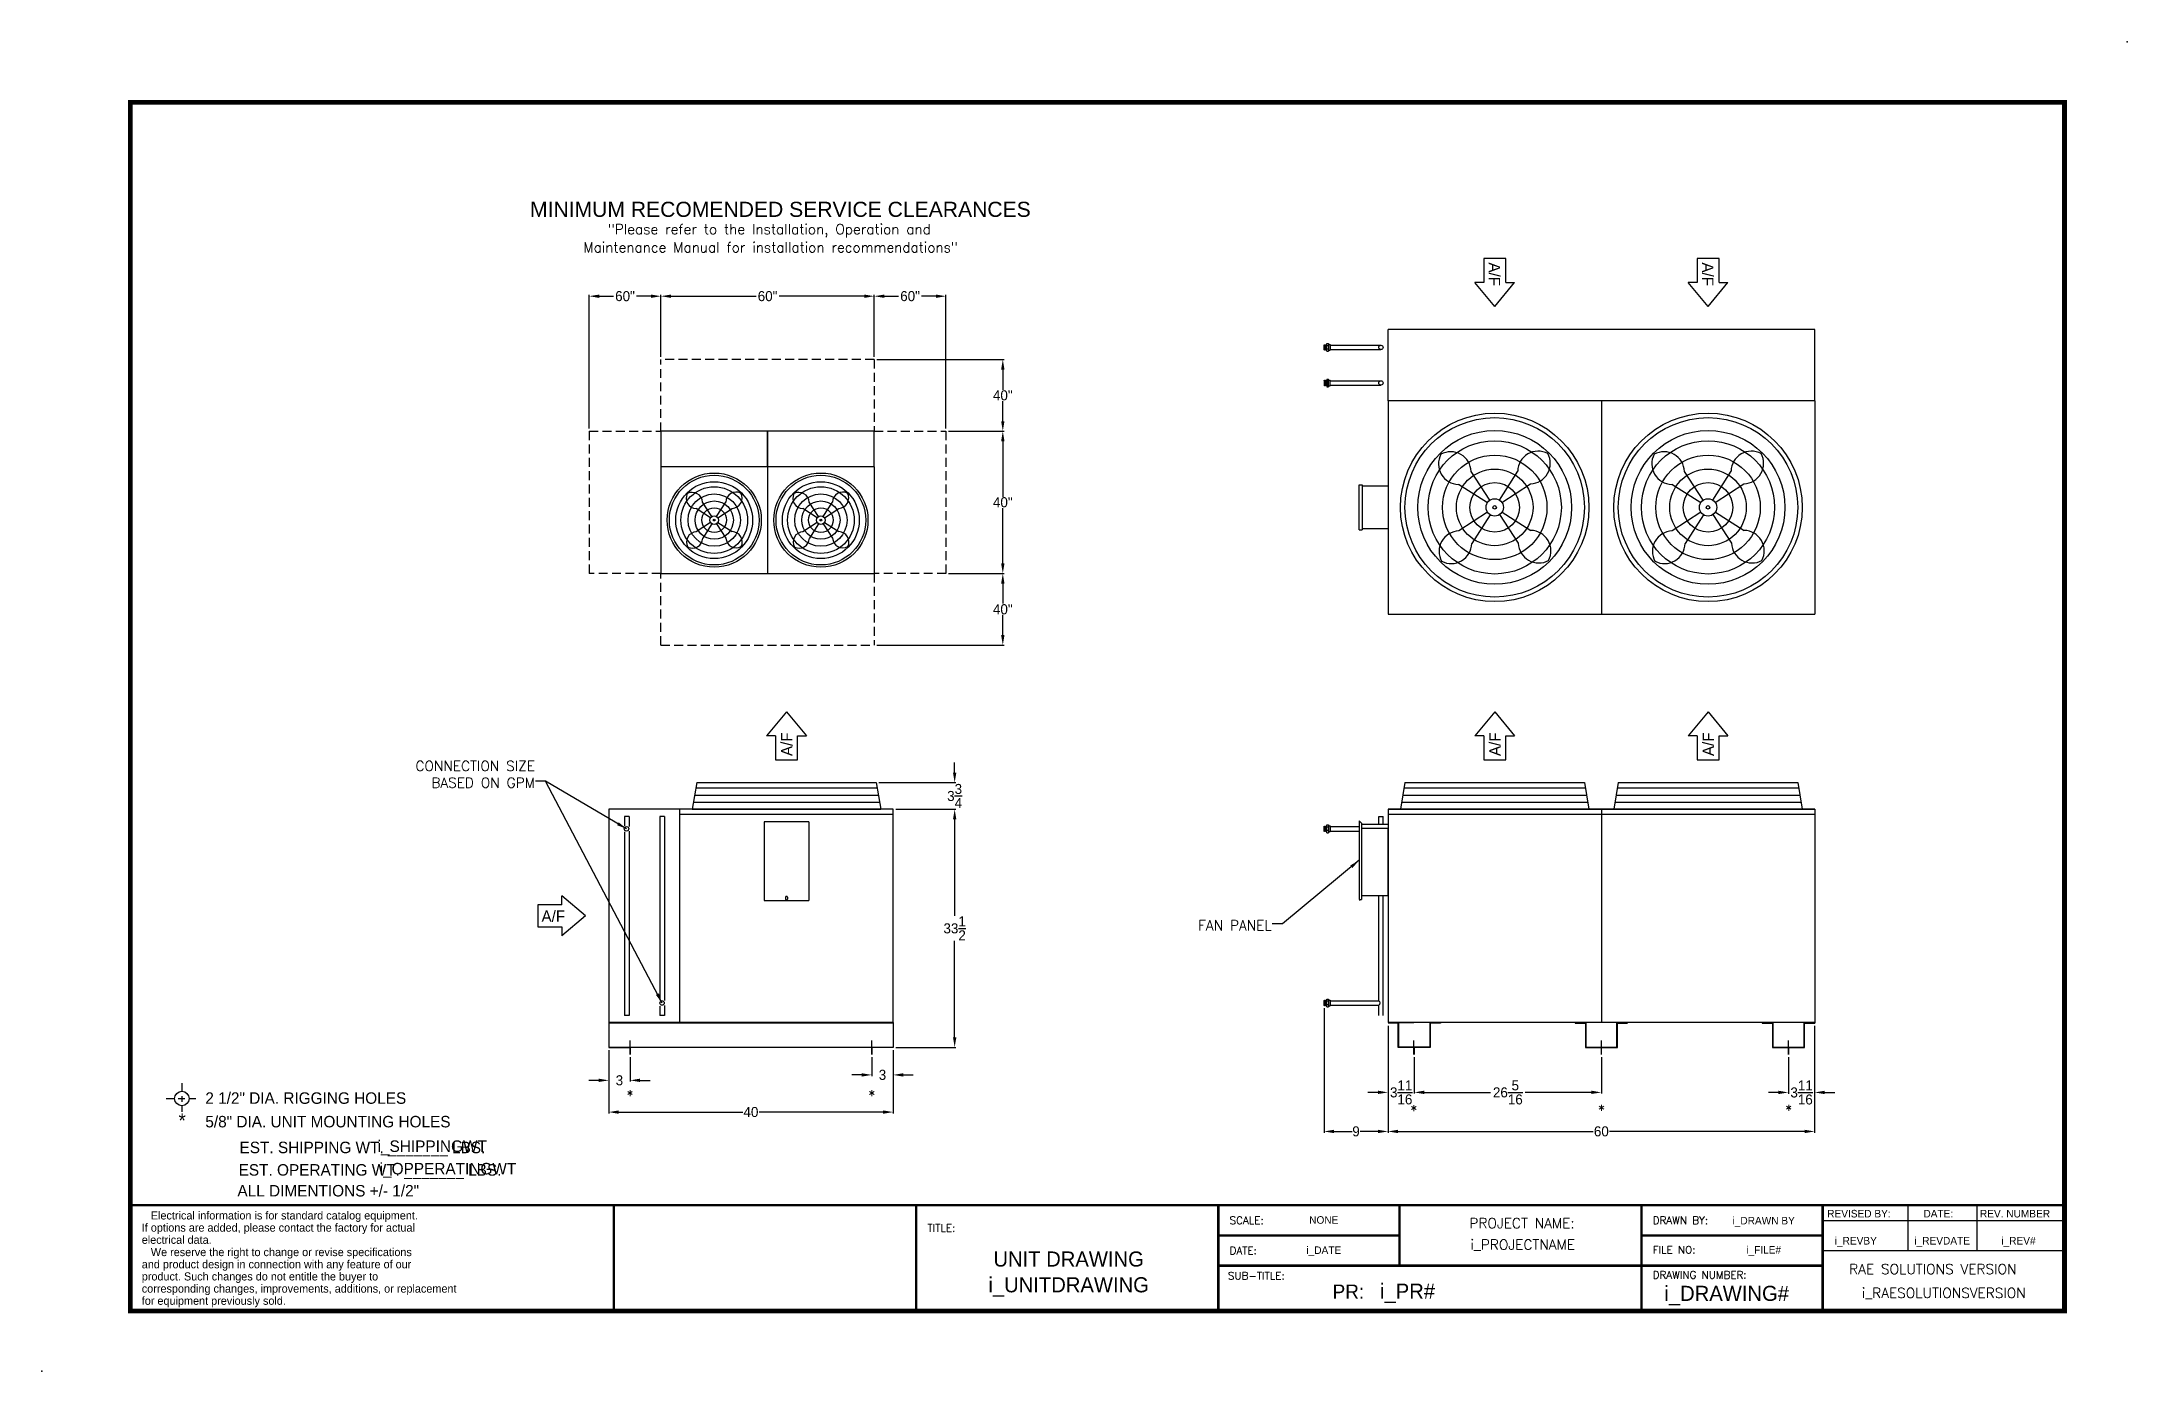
# Model space of a CAD drawing. Extents: x -12 to 281, y -8 to 179.
import ezdxf
from ezdxf.enums import TextEntityAlignment as Align

# ---------------------------------------------------------------- set-up
doc = ezdxf.new("R2010")
doc.units = 0
doc.header["$MEASUREMENT"] = 0
doc.linetypes.add('HIDDEN', pattern=[0.375, 0.25, -0.125])
doc.layers.get('0').update_dxf_attribs({"linetype": 'CONTINUOUS'})
doc.layers.get('Defpoints').update_dxf_attribs({"linetype": 'CONTINUOUS'})
doc.styles.add('dimentions', font='ARIAL.TTF')
doc.styles.add('ROMANS', font='ROMANS')
doc.styles.add('SIMPLEX', font='SIMPLEX')
doc.dimstyles.get("Standard").update_dxf_attribs({"dimtxt": 1.411, "dimasz": 1.411, "dimexe": 0.18, "dimexo": 0.375, "dimgap": 0.09, "dimtad": 0, "dimtih": 1, "dimtoh": 1, "dimdec": 4, "dimzin": 0, "dimdsep": 46, "dimlunit": 5, "dimtxsty": 'STANDARD', "dimcen": 0.09, "dimadec": 0, "dimazin": 0, "dimtfac": 1, "dimtdec": 4, "dimtofl": 0, "dimtmove": 0, "dimatfit": 3, "dimfxl": 1, "dimtolj": 1, "dimtzin": 0, "dimarcsym": 0})

# ---------------------------------------------------------------- blocks, each defined once
blk = doc.blocks.new('*D16')
at = {"color": 0, "lineweight": -2, "ltscale": 5}
for p, q in [((115.07, 123.74), (122.87, 123.74)), ((122.69, 122.32), (122.69, 114.53)), ((122.69, 105.15), (122.69, 112.94)), ((115.07, 103.74), (122.87, 103.74))]:
    blk.add_line(p, q, dxfattribs=at)
at = {"color": 0, "ltscale": 5}
for points in [[(122.46, 122.32), (122.93, 122.32), (122.69, 123.74)], [(122.46, 105.15), (122.93, 105.15), (122.69, 103.74)]]:
    blk.add_solid(points, dxfattribs=at)
at = {"layer": 'Defpoints', "color": 0, "ltscale": 5}
for p in [(114.69, 123.74), (114.69, 103.74), (122.69, 103.74)]:
    blk.add_point(p, dxfattribs=at)
at = {"color": 0, "ltscale": 5, "insert": (122.69, 113.74), "char_height": 1.411, "attachment_point": 5}
blk.add_mtext('\\A1;40"', dxfattribs=at)
blk = doc.blocks.new('*D17')
at = {"color": 0, "lineweight": -2, "ltscale": 5}
for p, q in [((104.61, 134.2), (104.61, 142.91)), ((106.02, 142.73), (108.03, 142.73)), ((113.28, 142.73), (111.27, 142.73)), ((114.69, 124.11), (114.69, 142.91))]:
    blk.add_line(p, q, dxfattribs=at)
at = {"color": 0, "ltscale": 5}
for points in [[(106.02, 142.96), (106.02, 142.49), (104.61, 142.73)], [(113.28, 142.96), (113.28, 142.49), (114.69, 142.73)]]:
    blk.add_solid(points, dxfattribs=at)
at = {"layer": 'Defpoints', "color": 0, "ltscale": 5}
for p in [(114.69, 142.73), (104.61, 133.82), (114.69, 123.74)]:
    blk.add_point(p, dxfattribs=at)
at = {"color": 0, "ltscale": 5, "insert": (109.65, 142.73), "char_height": 1.411, "attachment_point": 5}
blk.add_mtext('\\A1;60"', dxfattribs=at)
blk = doc.blocks.new('*D18')
at = {"color": 0, "lineweight": -2, "ltscale": 5}
for p, q in [((104.98, 133.82), (122.87, 133.82)), ((122.69, 132.41), (122.69, 129.57)), ((122.69, 125.15), (122.69, 127.98)), ((115.07, 123.74), (122.87, 123.74))]:
    blk.add_line(p, q, dxfattribs=at)
at = {"color": 0, "ltscale": 5}
for points in [[(122.46, 132.41), (122.93, 132.41), (122.69, 133.82)], [(122.46, 125.15), (122.93, 125.15), (122.69, 123.74)]]:
    blk.add_solid(points, dxfattribs=at)
at = {"layer": 'Defpoints', "color": 0, "ltscale": 5}
for p in [(104.61, 133.82), (122.69, 133.82), (114.69, 123.74)]:
    blk.add_point(p, dxfattribs=at)
at = {"color": 0, "ltscale": 5, "insert": (122.69, 128.78), "char_height": 1.411, "attachment_point": 5}
blk.add_mtext('\\A1;40"', dxfattribs=at)
blk = doc.blocks.new('*D19')
at = {"color": 0, "lineweight": -2, "ltscale": 5}
for p, q in [((115.07, 103.74), (122.87, 103.74)), ((122.69, 102.32), (122.69, 99.49)), ((122.69, 95.06), (122.69, 97.9)), ((104.98, 93.65), (122.87, 93.65))]:
    blk.add_line(p, q, dxfattribs=at)
at = {"color": 0, "ltscale": 5}
for points in [[(122.46, 102.32), (122.93, 102.32), (122.69, 103.74)], [(122.46, 95.06), (122.93, 95.06), (122.69, 93.65)]]:
    blk.add_solid(points, dxfattribs=at)
at = {"layer": 'Defpoints', "color": 0, "ltscale": 5}
for p in [(114.69, 103.74), (104.61, 93.65), (122.69, 93.65)]:
    blk.add_point(p, dxfattribs=at)
at = {"color": 0, "ltscale": 5, "insert": (122.69, 98.69), "char_height": 1.411, "attachment_point": 5}
blk.add_mtext('\\A1;40"', dxfattribs=at)
blk = doc.blocks.new('*D20')
at = {"color": 0, "lineweight": -2, "ltscale": 5}
for p, q in [((64.52, 124.11), (64.52, 142.91)), ((65.93, 142.73), (67.94, 142.73)), ((73.2, 142.73), (71.18, 142.73)), ((74.61, 134.2), (74.61, 142.91))]:
    blk.add_line(p, q, dxfattribs=at)
at = {"color": 0, "ltscale": 5}
for points in [[(65.93, 142.96), (65.93, 142.49), (64.52, 142.73)], [(73.2, 142.96), (73.2, 142.49), (74.61, 142.73)]]:
    blk.add_solid(points, dxfattribs=at)
at = {"layer": 'Defpoints', "color": 0, "ltscale": 5}
for p in [(64.52, 142.73), (74.61, 133.82), (64.52, 123.74)]:
    blk.add_point(p, dxfattribs=at)
at = {"color": 0, "ltscale": 5, "insert": (69.56, 142.73), "char_height": 1.411, "attachment_point": 5}
blk.add_mtext('\\A1;60"', dxfattribs=at)
blk = doc.blocks.new('*D21')
at = {"color": 0, "lineweight": -2, "ltscale": 5}
for p, q in [((74.61, 134.2), (74.61, 142.91)), ((76.02, 142.73), (87.99, 142.73)), ((103.2, 142.73), (91.22, 142.73)), ((104.61, 134.2), (104.61, 142.91))]:
    blk.add_line(p, q, dxfattribs=at)
at = {"color": 0, "ltscale": 5}
for points in [[(76.02, 142.96), (76.02, 142.49), (74.61, 142.73)], [(103.2, 142.96), (103.2, 142.49), (104.61, 142.73)]]:
    blk.add_solid(points, dxfattribs=at)
at = {"layer": 'Defpoints', "color": 0, "ltscale": 5}
for p in [(74.61, 142.73), (74.61, 133.82), (104.61, 133.82)]:
    blk.add_point(p, dxfattribs=at)
at = {"color": 0, "ltscale": 5, "insert": (89.61, 142.73), "char_height": 1.411, "attachment_point": 5}
blk.add_mtext('\\A1;60"', dxfattribs=at)
blk = doc.blocks.new('2-125ADP')
for p, q in [((-0.299, -0.75), (-0.299, 0)), ((-0.299, 0), (2.424, 0)), ((2.424, -0.75), (2.424, 0)), ((-0.799, -1.5), (-0.799, -0.75)), ((-0.799, -0.75), (2.924, -0.75)), ((2.924, -1.5), (-0.799, -1.5)), ((-0.2365, -1.625), (-0.2365, -1.5)), ((2.2365, -1.75), (-0.2365, -1.625)), ((-0.1115, -1.75), (-0.2365, -1.625)), ((-0.2365, -1.875), (-0.1115, -1.75)), ((2.2365, -2), (-0.2365, -1.875)), ((-0.1115, -2), (-0.2365, -1.875)), ((-0.2365, -2.125), (-0.1115, -2)), ((2.2365, -2.25), (-0.2365, -2.125)), ((-0.1115, -2.25), (-0.2365, -2.125)), ((-0.2365, -2.375), (-0.1115, -2.25)), ((2.2365, -2.5), (-0.2365, -2.375)), ((-0.1115, -2.5), (-0.2365, -2.375)), ((-0.2365, -2.625), (-0.1115, -2.5)), ((2.2365, -2.75), (-0.2365, -2.625)), ((-0.1115, -2.75), (-0.2365, -2.625)), ((-0.174, -2.8125), (-0.1115, -2.75)), ((-0.1115, -2.875), (-0.174, -2.8125)), ((2.3615, -1.625), (-0.1115, -1.5)), ((2.3615, -1.875), (-0.1115, -1.75)), ((2.3615, -2.125), (-0.1115, -2)), ((2.3615, -2.125), (-0.1115, -2)), ((2.3615, -2.375), (-0.1115, -2.25)), ((2.3615, -2.625), (-0.1115, -2.5)), ((2.2425, -2.869), (-0.1115, -2.75)), ((0, -2.875), (-0.1115, -2.875)), ((2.125, -2.875), (0, -2.875)), ((0.2365, -0.75), (0.2365, -1.5)), ((1.8885, -0.75), (1.8885, -1.5)), ((2.125, -2.875), (2.2365, -2.875)), ((2.2365, -1.75), (2.3615, -1.625)), ((2.3615, -1.875), (2.2365, -1.75)), ((2.2365, -2), (2.3615, -1.875)), ((2.3615, -2.125), (2.2365, -2)), ((2.2365, -2.25), (2.3615, -2.125)), ((2.3615, -2.375), (2.2365, -2.25)), ((2.2365, -2.5), (2.3615, -2.375)), ((2.3615, -2.625), (2.2365, -2.5)), ((2.2365, -2.75), (2.3615, -2.625)), ((2.299, -2.8125), (2.2365, -2.75)), ((2.2365, -2.875), (2.299, -2.8125)), ((2.3615, -1.625), (2.3615, -1.5)), ((2.924, -1.5), (2.924, -0.75))]:
    blk.add_line(p, q)
blk = doc.blocks.new('*D22')
at = {"color": 0, "lineweight": -2, "ltscale": 5}
for p, q in [((67.27, 36.69), (67.27, 27.8)), ((107.27, 36.69), (107.27, 27.8)), ((68.68, 27.98), (86.12, 27.98)), ((105.86, 27.98), (88.42, 27.98))]:
    blk.add_line(p, q, dxfattribs=at)
at = {"color": 0, "ltscale": 5}
for points in [[(68.68, 28.21), (68.68, 27.74), (67.27, 27.98)], [(105.86, 28.21), (105.86, 27.74), (107.27, 27.98)]]:
    blk.add_solid(points, dxfattribs=at)
at = {"layer": 'Defpoints', "color": 0, "ltscale": 5}
for p in [(67.27, 37.07), (107.27, 37.07), (107.27, 27.98)]:
    blk.add_point(p, dxfattribs=at)
at = {"color": 0, "ltscale": 5, "insert": (87.27, 27.98), "char_height": 1.411, "attachment_point": 5}
blk.add_mtext('\\A1;40', dxfattribs=at)
blk = doc.blocks.new('*D23')
at = {"color": 0, "lineweight": -2, "ltscale": 5}
for p, q in [((176.87, 40.13), (176.87, 25.08)), ((236.87, 40.13), (236.87, 25.08)), ((178.28, 25.26), (205.72, 25.26)), ((235.46, 25.26), (208.02, 25.26))]:
    blk.add_line(p, q, dxfattribs=at)
at = {"color": 0, "ltscale": 5}
for points in [[(178.28, 25.49), (178.28, 25.02), (176.87, 25.26)], [(235.46, 25.49), (235.46, 25.02), (236.87, 25.26)]]:
    blk.add_solid(points, dxfattribs=at)
at = {"layer": 'Defpoints', "color": 0, "ltscale": 5}
for p in [(176.87, 40.51), (236.87, 40.51), (236.87, 25.26)]:
    blk.add_point(p, dxfattribs=at)
at = {"color": 0, "ltscale": 5, "insert": (206.87, 25.26), "char_height": 1.411, "attachment_point": 5}
blk.add_mtext('\\A1;60', dxfattribs=at)
blk = doc.blocks.new('*D24')
at = {"color": 0, "lineweight": -2, "ltscale": 5}
for p, q in [((167.87, 42.6), (167.87, 25.08)), ((176.87, 40.13), (176.87, 25.08)), ((169.28, 25.26), (171.81, 25.26)), ((175.46, 25.26), (172.93, 25.26))]:
    blk.add_line(p, q, dxfattribs=at)
at = {"color": 0, "ltscale": 5}
for points in [[(169.28, 25.49), (169.28, 25.02), (167.87, 25.26)], [(175.46, 25.49), (175.46, 25.02), (176.87, 25.26)]]:
    blk.add_solid(points, dxfattribs=at)
at = {"layer": 'Defpoints', "color": 0, "ltscale": 5}
for p in [(167.87, 42.97), (176.87, 40.51), (167.87, 25.26)]:
    blk.add_point(p, dxfattribs=at)
at = {"color": 0, "ltscale": 5, "insert": (172.37, 25.26), "char_height": 1.411, "attachment_point": 5}
blk.add_mtext('\\A1;9', dxfattribs=at)
blk = doc.blocks.new('*D25')
at = {"color": 0, "lineweight": -2, "ltscale": 5}
for p, q in [((107.65, 70.57), (116.1, 70.57)), ((115.92, 69.16), (115.92, 55.56)), ((115.92, 38.48), (115.92, 52.08)), ((107.65, 37.07), (116.1, 37.07))]:
    blk.add_line(p, q, dxfattribs=at)
at = {"color": 0, "ltscale": 5}
for points in [[(115.69, 69.16), (116.16, 69.16), (115.92, 70.57)], [(115.69, 38.48), (116.16, 38.48), (115.92, 37.07)]]:
    blk.add_solid(points, dxfattribs=at)
at = {"layer": 'Defpoints', "color": 0, "ltscale": 5}
for p in [(107.27, 70.57), (107.27, 37.07), (115.92, 37.07)]:
    blk.add_point(p, dxfattribs=at)
at = {"color": 0, "ltscale": 5, "insert": (115.92, 53.82), "char_height": 1.411, "attachment_point": 5}
blk.add_mtext('\\A1;33{\\H1.000000x;\\S1/2;}', dxfattribs=at)
blk = doc.blocks.new('*D26')
at = {"color": 0, "lineweight": -2, "ltscale": 5}
for p, q in [((115.92, 75.73), (115.92, 77.14)), ((105.26, 74.32), (116.1, 74.32)), ((107.65, 70.57), (116.1, 70.57)), ((115.92, 69.16), (115.92, 67.75))]:
    blk.add_line(p, q, dxfattribs=at)
at = {"color": 0, "ltscale": 5}
for points in [[(115.69, 75.73), (116.16, 75.73), (115.92, 74.32)], [(115.69, 69.16), (116.16, 69.16), (115.92, 70.57)]]:
    blk.add_solid(points, dxfattribs=at)
at = {"layer": 'Defpoints', "color": 0, "ltscale": 5}
for p in [(104.89, 74.32), (107.27, 70.57), (115.92, 70.57)]:
    blk.add_point(p, dxfattribs=at)
at = {"color": 0, "ltscale": 5, "insert": (115.92, 72.44), "char_height": 1.411, "attachment_point": 5}
blk.add_mtext('\\A1;3{\\H1.000000x;\\S3/4;}', dxfattribs=at)
blk = doc.blocks.new('*D27')
at = {"color": 0, "lineweight": -2}
for p, q in [((176.87, 40.13), (176.87, 30.57)), ((180.56, 35.69), (180.56, 30.57)), ((175.46, 30.75), (174.05, 30.75)), ((181.97, 30.75), (183.38, 30.75))]:
    blk.add_line(p, q, dxfattribs=at)
at = {"color": 0}
for points in [[(175.46, 30.99), (175.46, 30.52), (176.87, 30.75)], [(181.97, 30.99), (181.97, 30.52), (180.56, 30.75)]]:
    blk.add_solid(points, dxfattribs=at)
at = {"layer": 'Defpoints', "color": 0}
for p in [(176.87, 40.51), (180.56, 36.07), (180.56, 30.75)]:
    blk.add_point(p, dxfattribs=at)
at = {"color": 0, "insert": (178.72, 30.75), "char_height": 1.411, "attachment_point": 5}
blk.add_mtext('\\A1;3{\\H1.000000x;\\S11/16;}', dxfattribs=at)
blk = doc.blocks.new('*D28')
at = {"color": 0, "lineweight": -2}
for p, q in [((236.87, 40.13), (236.87, 30.56)), ((233.19, 35.69), (233.19, 30.56)), ((231.77, 30.74), (230.36, 30.74)), ((238.28, 30.74), (239.7, 30.74))]:
    blk.add_line(p, q, dxfattribs=at)
at = {"color": 0}
for points in [[(231.77, 30.98), (231.77, 30.51), (233.19, 30.74)], [(238.28, 30.98), (238.28, 30.51), (236.87, 30.74)]]:
    blk.add_solid(points, dxfattribs=at)
at = {"layer": 'Defpoints', "color": 0}
for p in [(236.87, 40.51), (233.19, 36.07), (236.87, 30.74)]:
    blk.add_point(p, dxfattribs=at)
at = {"color": 0, "insert": (235.03, 30.74), "char_height": 1.411, "attachment_point": 5}
blk.add_mtext('\\A1;3{\\H1.000000x;\\S11/16;}', dxfattribs=at)
blk = doc.blocks.new('*D29')
at = {"color": 0, "lineweight": -2}
for p, q in [((180.56, 35.69), (180.56, 30.57)), ((206.87, 35.69), (206.87, 30.57)), ((181.97, 30.75), (191.28, 30.75)), ((205.46, 30.75), (196.16, 30.75))]:
    blk.add_line(p, q, dxfattribs=at)
at = {"color": 0}
for points in [[(181.97, 30.99), (181.97, 30.52), (180.56, 30.75)], [(205.46, 30.99), (205.46, 30.52), (206.87, 30.75)]]:
    blk.add_solid(points, dxfattribs=at)
at = {"layer": 'Defpoints', "color": 0}
for p in [(180.56, 36.07), (206.87, 36.07), (206.87, 30.75)]:
    blk.add_point(p, dxfattribs=at)
at = {"color": 0, "insert": (193.72, 30.75), "char_height": 1.411, "attachment_point": 5}
blk.add_mtext('\\A1;26{\\H1.000000x;\\S5/16;}', dxfattribs=at)
blk = doc.blocks.new('*D30')
at = {"color": 0, "lineweight": -2}
for p, q in [((67.27, 36.69), (67.27, 32.26)), ((70.27, 35.69), (70.27, 32.26)), ((65.86, 32.44), (64.45, 32.44)), ((71.68, 32.44), (73.09, 32.44))]:
    blk.add_line(p, q, dxfattribs=at)
at = {"color": 0}
for points in [[(65.86, 32.68), (65.86, 32.21), (67.27, 32.44)], [(71.68, 32.68), (71.68, 32.21), (70.27, 32.44)]]:
    blk.add_solid(points, dxfattribs=at)
at = {"layer": 'Defpoints', "color": 0}
for p in [(67.27, 37.07), (70.27, 36.07), (67.27, 32.44)]:
    blk.add_point(p, dxfattribs=at)
at = {"color": 0, "insert": (68.77, 32.44), "char_height": 1.411, "attachment_point": 5}
blk.add_mtext('\\A1;3', dxfattribs=at)
blk = doc.blocks.new('*D31')
at = {"color": 0, "lineweight": -2}
for p, q in [((104.27, 35.69), (104.27, 33.03)), ((107.27, 36.69), (107.27, 33.03)), ((102.86, 33.21), (101.45, 33.21)), ((108.68, 33.21), (110.09, 33.21))]:
    blk.add_line(p, q, dxfattribs=at)
at = {"color": 0}
for points in [[(102.86, 33.44), (102.86, 32.97), (104.27, 33.21)], [(108.68, 33.44), (108.68, 32.97), (107.27, 33.21)]]:
    blk.add_solid(points, dxfattribs=at)
at = {"layer": 'Defpoints', "color": 0}
for p in [(104.27, 36.07), (107.27, 37.07), (107.27, 33.21)]:
    blk.add_point(p, dxfattribs=at)
at = {"color": 0, "insert": (105.77, 33.21), "char_height": 1.411, "attachment_point": 5}
blk.add_mtext('\\A1;3', dxfattribs=at)

msp = doc.modelspace()

# ---------------------------------------------------------------- linework, layer by layer
for p, q in [((193.41669, 148.01143), (190.32975, 148.01143)), ((190.32975, 148.01143), (190.32975, 144.64373)), ((193.41669, 144.64373), (193.41669, 148.01143)), ((220.32975, 148.01143), (220.32975, 144.64373)), ((223.41669, 148.01143), (220.32975, 148.01143)), ((223.41669, 144.64373), (223.41669, 148.01143)), ((191.87322, 141.27603), (189.06692, 144.64373)), ((190.32975, 144.64373), (189.06692, 144.64373)), ((191.87322, 141.27603), (194.67953, 144.64373)), ((193.41669, 144.64373), (194.67953, 144.64373)), ((220.32975, 144.64373), (219.06692, 144.64373)), ((221.87322, 141.27603), (219.06692, 144.64373)), ((221.87322, 141.27603), (224.67953, 144.64373)), ((223.41669, 144.64373), (224.67953, 144.64373)), ((191.20353, 114.04954), (188.56368, 118.07372)), ((192.5278, 114.0593), (195.10808, 118.12192)), ((221.20353, 114.04954), (218.56368, 118.07372)), ((222.5278, 114.0593), (225.10808, 118.12192)), ((190.84259, 113.68325), (186.77996, 116.26352)), ((192.8941, 113.69836), (196.91827, 116.33821)), ((220.84259, 113.68325), (216.77996, 116.26352)), ((222.8941, 113.69836), (226.91827, 116.33821)), ((81.59089, 111.5623), (79.55958, 112.85244)), ((81.77136, 111.74545), (80.45144, 113.75754)), ((82.4335, 111.75033), (83.72364, 113.78164)), ((82.61665, 111.56986), (84.62874, 112.88978)), ((96.59089, 111.5623), (94.55958, 112.85244)), ((96.77136, 111.74545), (95.45144, 113.75754)), ((97.4335, 111.75033), (98.72364, 113.78164)), ((97.61665, 111.56986), (99.62874, 112.88978)), ((190.85234, 112.35897), (186.82817, 109.71913)), ((191.21864, 111.99803), (188.63836, 107.93541)), ((192.54292, 112.00779), (195.18276, 107.98362)), ((192.90385, 112.37408), (196.96648, 109.79381)), ((220.85234, 112.35897), (216.82817, 109.71913)), ((221.21864, 111.99803), (218.63836, 107.93541)), ((222.54292, 112.00779), (225.18276, 107.98362)), ((222.90385, 112.37408), (226.96648, 109.79381)), ((81.59577, 110.90017), (79.58369, 109.58024)), ((81.77892, 110.7197), (80.48878, 108.68839)), ((82.44106, 110.72458), (83.76098, 108.71249)), ((82.62153, 110.90772), (84.65284, 109.61759)), ((96.59577, 110.90017), (94.58369, 109.58024)), ((96.77892, 110.7197), (95.48878, 108.68839)), ((97.44106, 110.72458), (98.76098, 108.71249)), ((97.62153, 110.90772), (99.65284, 109.61759)), ((92.27049, 84.25851), (89.46418, 80.89081)), ((92.27049, 84.25851), (95.07679, 80.89081)), ((191.87322, 84.25851), (189.06692, 80.89081)), ((191.87322, 84.25851), (194.67953, 80.89081)), ((221.87322, 84.25851), (219.06692, 80.89081)), ((221.87322, 84.25851), (224.67953, 80.89081)), ((90.72702, 80.89081), (89.46418, 80.89081)), ((90.72702, 80.89081), (90.72702, 77.52312)), ((93.81396, 80.89081), (95.07679, 80.89081)), ((93.81396, 77.52312), (93.81396, 80.89081)), ((190.32975, 80.89081), (189.06692, 80.89081)), ((190.32975, 80.89081), (190.32975, 77.52312)), ((193.41669, 77.52312), (193.41669, 80.89081)), ((193.41669, 80.89081), (194.67953, 80.89081)), ((220.32975, 80.89081), (219.06692, 80.89081)), ((220.32975, 80.89081), (220.32975, 77.52312)), ((223.41669, 77.52312), (223.41669, 80.89081)), ((223.41669, 80.89081), (224.67953, 80.89081)), ((90.72702, 77.52312), (93.81396, 77.52312)), ((190.32975, 77.52312), (193.41669, 77.52312)), ((220.32975, 77.52312), (223.41669, 77.52312)), ((60.65542, 57.113), (57.28772, 57.113)), ((57.28772, 57.113), (57.28772, 54.02606)), ((64.02312, 55.56953), (60.65542, 58.37584)), ((60.65542, 57.113), (60.65542, 58.37584)), ((57.28772, 54.02606), (60.65542, 54.02606)), ((64.02312, 55.56953), (60.65542, 52.76323)), ((60.65542, 54.02606), (60.65542, 52.76323)), ((176.87322, 40.56953), (180.50197, 40.56953)), ((5.01685, 29.8852), (6.10388, 29.8852)), ((6.73103, 29.8852), (7.64764, 29.8852)), ((7.23758, 32.05718), (7.23758, 30.98531)), ((7.23758, 30.2326), (7.23758, 29.42199)), ((8.27479, 29.8852), (9.20349, 29.8852)), ((7.23758, 28.84298), (7.23758, 27.99769)), ((68, 0), (68, 14.875)), ((110.5, 0), (110.5, 14.875)), ((153, 14.875), (238, 14.875)), ((153, 0), (153, 14.875)), ((178.5, 14.875), (178.5, 6.375)), ((212.5, 14.875), (212.5, 6.375)), ((238, 14.875), (238, 0)), ((238, 14.875), (272, 14.875)), ((238, 14.875), (238, 12.75)), ((249.99662, 14.875), (249.99662, 8.5)), ((259.65805, 14.875), (259.65805, 8.5)), ((238, 12.75), (272, 12.75)), ((178.5, 10.625), (153, 10.625)), ((212.5, 10.625), (238, 10.625)), ((212.5, 6.375), (212.5, 10.625)), ((238, 6.375), (153, 6.375)), ((212.5, 6.375), (212.5, 0)), ((238, 8.5), (272, 8.5))]:
    msp.add_line(p, q)
at = {"ltscale": 5}
for p, q in [((176.87322, 128.02867), (176.87322, 138.02867)), ((206.87322, 138.02867), (176.87322, 138.02867)), ((236.87322, 138.02867), (206.87322, 138.02867)), ((236.87322, 128.02867), (236.87322, 138.02867)), ((168.71881, 135.84117), (175.87322, 135.84117)), ((168.71881, 135.21617), (175.87322, 135.21617)), ((168.71881, 130.84117), (175.87322, 130.84117)), ((168.71881, 130.21617), (175.87322, 130.21617)), ((176.87322, 128.02867), (176.87322, 98.02867)), ((206.87322, 128.02867), (176.87322, 128.02867)), ((206.87322, 128.02867), (206.87322, 98.02867)), ((236.87322, 128.02867), (206.87322, 128.02867)), ((206.87322, 128.02867), (206.87322, 98.02867)), ((236.87322, 128.02867), (236.87322, 98.02867)), ((89.60621, 123.73501), (74.60621, 123.73501)), ((74.60621, 123.73501), (74.60621, 103.73501)), ((89.60621, 118.73501), (89.60621, 123.73501)), ((89.60621, 123.73501), (89.60621, 103.73501)), ((104.60621, 123.73501), (89.60621, 123.73501)), ((104.60621, 118.73501), (104.60621, 123.73501)), ((89.60621, 118.73501), (74.60621, 118.73501)), ((89.60621, 118.73501), (89.60621, 103.73501)), ((104.60621, 118.73501), (89.60621, 118.73501)), ((104.60621, 118.73501), (104.60621, 103.73501)), ((172.81072, 109.87242), (172.81072, 116.18492)), ((172.81072, 116.18492), (173.24822, 116.18492)), ((173.24822, 116.18492), (173.24822, 109.87242)), ((173.24822, 116.05992), (176.87322, 116.05992)), ((176.87322, 116.05992), (176.87322, 109.99742)), ((172.81072, 109.87242), (173.24822, 109.87242)), ((176.87322, 109.99742), (173.24822, 109.99742)), ((74.60621, 103.73501), (89.60621, 103.73501)), ((89.60621, 103.73501), (104.60621, 103.73501)), ((176.87322, 98.02867), (206.87322, 98.02867)), ((206.87322, 98.02867), (236.87322, 98.02867)), ((79.65146, 74.31953), (79.02049, 70.56953)), ((79.52527, 73.56953), (105.01571, 73.56953)), ((79.65146, 74.31953), (104.88951, 74.31953)), ((104.88951, 74.31953), (105.52049, 70.56953)), ((179.2542, 74.31953), (178.62322, 70.56953)), ((179.128, 73.56953), (204.61844, 73.56953)), ((179.2542, 74.31953), (204.49225, 74.31953)), ((204.49225, 74.31953), (205.12322, 70.56953)), ((209.2542, 74.31953), (208.62322, 70.56953)), ((209.128, 73.56953), (234.61844, 73.56953)), ((209.2542, 74.31953), (234.49225, 74.31953)), ((234.49225, 74.31953), (235.12322, 70.56953)), ((77.27049, 70.56953), (67.27049, 70.56953)), ((67.27049, 70.56953), (67.27049, 40.56953)), ((77.27049, 40.56953), (77.27049, 70.56953)), ((107.27049, 70.56953), (77.27049, 70.56953)), ((79.02049, 70.56953), (105.52049, 70.56953)), ((79.18875, 71.56953), (105.35223, 71.56953)), ((79.35701, 72.56953), (105.18397, 72.56953)), ((107.27049, 40.56953), (107.27049, 70.56953)), ((176.87322, 70.56953), (206.87322, 70.56953)), ((176.87322, 70.56953), (176.87322, 40.56953)), ((206.87322, 70.56953), (176.87322, 70.56953)), ((178.62322, 70.56953), (205.12322, 70.56953)), ((178.79148, 71.56953), (204.95496, 71.56953)), ((178.95974, 72.56953), (204.7867, 72.56953)), ((206.87322, 70.56953), (206.87322, 40.56953)), ((206.87322, 70.56953), (206.87322, 40.56953)), ((236.87322, 70.56953), (206.87322, 70.56953)), ((206.87322, 70.56953), (236.87322, 70.56953)), ((208.62322, 70.56953), (235.12322, 70.56953)), ((208.79148, 71.56953), (234.95496, 71.56953)), ((208.95974, 72.56953), (234.7867, 72.56953)), ((236.87322, 70.56953), (236.87322, 40.56953)), ((69.4675, 69.56953), (69.4675, 68.24547)), ((70.12273, 69.56953), (69.4675, 69.56953)), ((70.12273, 69.56953), (70.12273, 68.16016)), ((70.12273, 67.48378), (70.12273, 41.56953)), ((75.12273, 69.56953), (74.4675, 69.56953)), ((74.4675, 69.56953), (74.4675, 43.74059)), ((75.12273, 69.56953), (75.12273, 43.65529)), ((107.27049, 69.81953), (77.27049, 69.81953)), ((95.42674, 68.81953), (89.11424, 68.81953)), ((89.11424, 68.81953), (89.11424, 57.75703)), ((95.42674, 68.81953), (95.42674, 57.75703)), ((168.71881, 68.13447), (172.81072, 68.13447)), ((168.71881, 67.50947), (172.81072, 67.50947)), ((172.81072, 68.92848), (172.81072, 57.86598)), ((172.81072, 68.92848), (173.14218, 68.59703)), ((173.14218, 68.59703), (173.14218, 57.86598)), ((176.87322, 68.41328), (173.14218, 68.41328)), ((173.14218, 67.91328), (176.87322, 67.91328)), ((175.56072, 69.56953), (176.18572, 69.56953)), ((175.56072, 68.41328), (175.56072, 69.56953)), ((176.18572, 68.41328), (176.18572, 69.56953)), ((176.84197, 67.91328), (176.84197, 58.38203)), ((206.87322, 69.81953), (176.87322, 69.81953)), ((176.87322, 68.41328), (176.87322, 67.91328)), ((236.87322, 69.81953), (206.87322, 69.81953)), ((69.4675, 67.39847), (69.4675, 41.56953)), ((89.11424, 57.75703), (95.42674, 57.75703)), ((92.14549, 58.19453), (92.14549, 57.94453)), ((92.39549, 58.19453), (92.39549, 57.94453)), ((172.81072, 57.86598), (173.14218, 57.86598)), ((172.84197, 57.86598), (172.84197, 57.75703)), ((172.84197, 57.75703), (172.87322, 57.75703)), ((172.87322, 57.86598), (172.87322, 57.75703)), ((176.84197, 58.38203), (173.14218, 58.38203)), ((175.56072, 43.62959), (175.56072, 58.38203)), ((176.18572, 41.56953), (176.18572, 58.38203)), ((70.12273, 41.56953), (69.4675, 41.56953)), ((74.4675, 42.89359), (74.4675, 41.56953)), ((75.12273, 41.56953), (74.4675, 41.56953)), ((75.12273, 42.9789), (75.12273, 41.56953)), ((168.71881, 43.62959), (175.56072, 43.62959)), ((168.71881, 43.00459), (175.56072, 43.00459)), ((175.56072, 41.56953), (175.56072, 43.00459)), ((107.27049, 40.56953), (67.27049, 40.56953)), ((67.27049, 40.56953), (67.27049, 37.06953)), ((67.27049, 40.56953), (107.27049, 40.56953)), ((107.27049, 40.50703), (67.27049, 40.50703)), ((107.27049, 40.56953), (107.27049, 37.06953)), ((206.87322, 40.56953), (176.87322, 40.56953)), ((178.37322, 40.56953), (176.87322, 40.56953)), ((178.31072, 40.50703), (176.87322, 40.50703)), ((178.31072, 37.06953), (178.31072, 40.50703)), ((178.37322, 37.13203), (178.37322, 40.56953)), ((182.74822, 40.56953), (182.74822, 37.13203)), ((184.24822, 40.56953), (182.74822, 40.56953)), ((182.81072, 40.50703), (182.81072, 37.06953)), ((184.24822, 40.50703), (182.81072, 40.50703)), ((184.24822, 40.56953), (184.24822, 40.50703)), ((203.18572, 40.56953), (204.68572, 40.56953)), ((203.18572, 40.56953), (203.18572, 40.50703)), ((203.18572, 40.50703), (204.62322, 40.50703)), ((204.62322, 40.50703), (204.62322, 37.06953)), ((204.68572, 40.56953), (204.68572, 37.13203)), ((236.87322, 40.56953), (206.87322, 40.56953)), ((209.06072, 37.13203), (209.06072, 40.56953)), ((209.06072, 40.56953), (210.56072, 40.56953)), ((209.12322, 37.06953), (209.12322, 40.50703)), ((209.12322, 40.50703), (210.56072, 40.50703)), ((229.49822, 40.56953), (229.49822, 40.50703)), ((229.49822, 40.56953), (230.99822, 40.56953)), ((229.49822, 40.50703), (230.93572, 40.50703)), ((230.93572, 40.50703), (230.93572, 37.06953)), ((230.99822, 40.56953), (230.99822, 37.13203)), ((235.37322, 40.56953), (236.87322, 40.56953)), ((235.37322, 37.13203), (235.37322, 40.56953)), ((235.43572, 40.50703), (236.87322, 40.50703)), ((235.43572, 37.06953), (235.43572, 40.50703)), ((236.87322, 40.56953), (236.87322, 40.50703)), ((107.27049, 37.06953), (67.27049, 37.06953)), ((67.27049, 37.06953), (70.27049, 37.06953)), ((70.27049, 36.06953), (70.27049, 38.06953)), ((70.27049, 37.06953), (70.27049, 36.06953)), ((104.27049, 36.06953), (104.27049, 38.06953)), ((107.27049, 37.06953), (104.27049, 37.06953)), ((104.27049, 37.06953), (104.27049, 36.06953)), ((182.81072, 37.06953), (178.31072, 37.06953)), ((182.74822, 37.13203), (178.37322, 37.13203)), ((180.50197, 36.06953), (180.50197, 38.06953)), ((180.56072, 37.06953), (180.56072, 36.06953)), ((204.62322, 37.06953), (209.12322, 37.06953)), ((204.68572, 37.13203), (209.06072, 37.13203)), ((206.87322, 36.06953), (206.87322, 38.06953)), ((230.93572, 37.06953), (235.43572, 37.06953)), ((230.99822, 37.13203), (235.37322, 37.13203)), ((233.18572, 36.06953), (233.18572, 38.06953)), ((233.18572, 37.06953), (233.18572, 36.06953))]:
    msp.add_line(p, q, dxfattribs=at)
at = {"linetype": 'HIDDEN', "ltscale": 5}
for p, q in [((104.60621, 133.8236), (74.60621, 133.8236)), ((74.60621, 123.73501), (74.60621, 133.8236)), ((104.60621, 133.8236), (104.60621, 123.73501)), ((64.51762, 123.73501), (64.51762, 103.73501)), ((64.51762, 123.73501), (74.60621, 123.73501)), ((104.60621, 123.73501), (114.6948, 123.73501)), ((114.6948, 123.73501), (114.6948, 103.73501)), ((74.60621, 103.73501), (64.51762, 103.73501)), ((74.60621, 93.64643), (74.60621, 103.73501)), ((114.6948, 103.73501), (104.60621, 103.73501)), ((104.60621, 103.73501), (104.60621, 93.64643)), ((74.60621, 93.64643), (104.60621, 93.64643))]:
    msp.add_line(p, q, dxfattribs=at)
for points, const_width in [([(0, 0), (272, 0), (272, 170), (0, 170), (0, 0)], 0.68), ([(68.40199, 14.875), (0, 14.875)], 0.34), ([(272, 14.875), (68, 14.875), (68, 0)], 0.34), ([(110.5, 14.875), (110.5, 0)], 0.34), ([(153, 14.875), (153, 0)], 0.34), ([(178.5, 14.875), (178.5, 6.375)], 0.34), ([(212.5, 14.875), (212.5, 0)], 0.34), ([(238, 0), (238, 14.875), (272, 14.875)], 0.34), ([(178.5, 10.625), (153, 10.625)], 0.34), ([(238, 10.625), (212.5, 10.625), (212.5, 0)], 0.34), ([(238, 6.375), (153, 6.375)], 0.34)]:
    msp.add_lwpolyline(points, dxfattribs=dict(const_width=const_width))
at = {"ltscale": 5}
for centre in [(175.87322, 135.52867), (175.87322, 130.52867), (69.77049, 67.82197), (74.77049, 43.31709), (74.77049, 43.31709)]:
    msp.add_circle(centre, 0.3125, dxfattribs=at)
for centre, radius in [((191.87322, 113.02867), 13.25), ((221.87322, 113.02867), 13.25), ((191.87322, 113.02867), 12.61902), ((191.87322, 113.02867), 10.81181), ((221.87322, 113.02867), 12.61902), ((221.87322, 113.02867), 10.81181), ((191.87322, 113.02867), 9.371), ((191.87322, 113.02867), 7.35149), ((221.87322, 113.02867), 9.371), ((221.87322, 113.02867), 7.35149), ((82.10621, 111.23501), 6.625), ((82.10621, 111.23501), 6.30951), ((97.10621, 111.23501), 6.625), ((97.10621, 111.23501), 6.30951), ((191.87322, 113.02867), 5.38533), ((221.87322, 113.02867), 5.38533), ((82.10621, 111.23501), 5.4059), ((82.10621, 111.23501), 4.6855), ((82.10621, 111.23501), 3.67575), ((97.10621, 111.23501), 5.4059), ((97.10621, 111.23501), 4.6855), ((97.10621, 111.23501), 3.67575), ((191.87322, 113.02867), 3.47665), ((221.87322, 113.02867), 3.47665), ((82.10621, 111.23501), 2.69267), ((82.10621, 111.23501), 1.73833), ((82.10621, 111.23501), 0.61047), ((97.10621, 111.23501), 2.69267), ((97.10621, 111.23501), 1.73833), ((97.10621, 111.23501), 0.61047), ((191.87322, 113.02867), 1.22093), ((191.87322, 113.02867), 0.24098), ((221.87322, 113.02867), 1.22093), ((221.87322, 113.02867), 0.24098), ((82.10621, 111.23501), 0.12049), ((97.10621, 111.23501), 0.12049), ((7.23758, 29.8852), 1.01926)]:
    msp.add_circle(centre, radius)
for centre, radius, start, end in [((186.84744, 119.14543), 2.88269, 152.1444669, 268.6588262), ((185.68309, 117.96379), 2.88269, 2.185287, 118.6996463), ((197.98998, 118.05445), 2.88269, 62.1444669, 178.6588262), ((196.80835, 119.2188), 2.88269, 272.185287, 28.6996463), ((216.84744, 119.14543), 2.88269, 152.1444669, 268.6588262), ((215.68309, 117.96379), 2.88269, 2.185287, 118.6996463), ((227.98998, 118.05445), 2.88269, 62.1444669, 178.6588262), ((226.80835, 119.2188), 2.88269, 272.185287, 28.6996463), ((79.59332, 114.29339), 1.44135, 152.1444669, 268.6588262), ((79.01114, 113.70258), 1.44135, 2.185287, 118.6996463), ((85.16459, 113.74791), 1.44135, 62.1444669, 178.6588262), ((84.57378, 114.33008), 1.44135, 272.185287, 28.6996463), ((94.59332, 114.29339), 1.44135, 152.1444669, 268.6588262), ((94.01114, 113.70258), 1.44135, 2.185287, 118.6996463), ((100.16459, 113.74791), 1.44135, 62.1444669, 178.6588262), ((99.57378, 114.33008), 1.44135, 272.185287, 28.6996463), ((79.63865, 108.13995), 1.44135, 92.185287, 208.6996463), ((79.04783, 108.72212), 1.44135, 242.1444669, 358.6588262), ((85.20128, 108.76745), 1.44135, 182.185287, 298.6996463), ((84.6191, 108.17663), 1.44135, 332.1444669, 88.6588262), ((94.63865, 108.13995), 1.44135, 92.185287, 208.6996463), ((94.04783, 108.72212), 1.44135, 242.1444669, 358.6588262), ((100.20128, 108.76745), 1.44135, 182.185287, 298.6996463), ((99.6191, 108.17663), 1.44135, 332.1444669, 88.6588262), ((186.93809, 106.83853), 2.88269, 92.185287, 208.6996463), ((196.89901, 106.91191), 2.88269, 332.1444669, 88.6588262), ((216.93809, 106.83853), 2.88269, 92.185287, 208.6996463), ((226.89901, 106.91191), 2.88269, 332.1444669, 88.6588262), ((185.75646, 108.00288), 2.88269, 242.1444669, 358.6588262), ((198.06336, 108.09354), 2.88269, 182.185287, 298.6996463), ((215.75646, 108.00288), 2.88269, 242.1444669, 358.6588262), ((228.06336, 108.09354), 2.88269, 182.185287, 298.6996463)]:
    msp.add_arc(centre, radius, start, end)
for centre, start, end in [((92.27049, 58.19453), 0, 180), ((92.27049, 57.94453), 180, 0)]:
    msp.add_arc(centre, 0.125, start, end, dxfattribs=at)
msp.add_open_spline([(175.56072, 43.62959), (175.76566, 43.66703), (175.76906, 43.00459), (175.56072, 43.00459)], degree=3, dxfattribs=at)
for p in [(280.83732, 178.52284), (238, 0), (-12.47327, -8.47716)]:
    msp.add_point(p)

# ---------------------------------------------------------------- block references
at = {"ltscale": 5, "yscale": 0.2941176470000002, "rotation": 270}
for p, xscale, zscale in [((168.71881, 135.84117), 0.2941176470000002, 0.2941176470000002), ((168.71881, 130.21617), -0.2941176470000002, 0.294117647), ((168.71881, 68.13447), 0.2941176470000002, 0.2941176470000002), ((168.71881, 43.62959), 0.2941176470000002, 0.2941176470000002)]:
    msp.add_blockref('2-125ADP', p, dxfattribs=dict(at, xscale=xscale, zscale=zscale))

# ---------------------------------------------------------------- texts
at = {"lineweight": 30, "style": 'dimentions'}
msp.add_text('MINIMUM RECOMENDED SERVICE CLEARANCES', height=2.125, dxfattribs=at).set_placement((56.20013, 153.88656))
at = {"style": 'SIMPLEX'}
for s, p in [('"Please refer to the Installation, Operation and', (89.86205, 151.45603)), ('Maintenance Manual for installation recommendations"', (90.03035, 148.89849)), ('PROJECT NAME:', (195.71342, 11.65218)), ('i_PROJECTNAME', (195.8207, 8.63205)), ('i_RAESOLUTIONSVERSION', (255.03507, 1.83869))]:
    msp.add_text(s, height=1.411, dxfattribs=at).set_placement(p, align=Align.CENTER)
for rotation, p in [(270, (191.04214, 147.47957)), (270, (221.04214, 147.47957)), (90, (93.10157, 78.05498)), (90, (192.7043, 78.05498)), (90, (222.7043, 78.05498))]:
    msp.add_text('A/F', height=1.59375, rotation=rotation).set_placement(p)
for s, height, p in [('A/F', 1.59375, (57.81958, 54.73845)), ('2 1/2" DIA. RIGGING HOLES', 1.615, (10.53846, 29.14105)), ('5/8" DIA. UNIT MOUNTING HOLES', 1.615, (10.53846, 25.82845)), ('REVISED BY:', 1.0625, (238.63777, 13.16213)), ('DATE:', 1.0625, (252.16797, 13.16213)), ('REV. NUMBER', 1.0625, (260.11349, 13.16213)), ('i_PR#', 2.125, (175.73937, 1.73294))]:
    msp.add_text(s, height=height).set_placement(p)
for s, height, p in [('*', 1.98756, (7.27952, 25.80048)), ('EST. SHIPPING WT. _______ LBS.', 1.615, (32.63292, 22.19926)), ('i_SHIPPINGWT', 1.6168535, (42.44897, 22.37568)), ('EST. OPERATING WT. _______ LBS.', 1.615, (33.7053, 19.04021)), ('i_OPPERATINGWT', 1.615, (44.65879, 19.21663)), ('ALL DIMENTIONS +/- 1/2"', 1.615, (27.82468, 16.10926)), ('NONE', 1.0625, (167.83557, 12.27489)), ('i_DRAWN BY', 1.0625, (229.69949, 12.18374)), ('i_DATE', 1.0625, (167.83557, 8.02489)), ('i_FILE#', 1.0625, (229.69949, 8.07293)), ('i_REVBY', 1.0625, (242.65607, 9.35233)), ('i_REVDATE', 1.0625, (254.80286, 9.35233)), ('i_REV#', 1.0625, (265.53253, 9.35233)), ('UNIT DRAWING', 2.125, (131.95082, 6.25029)), ('i_UNITDRAWING', 2.125, (131.95082, 2.62854)), ('i_DRAWING#', 2.125, (224.49602, 1.4218))]:
    msp.add_text(s, height=height).set_placement(p, align=Align.CENTER)
at = {"lineweight": 25}
for s, p in [('If options are added, please contact the factory for actual', (1.59931, 11.16335)), ('   Electrical information is for standard catalog equipment.', (1.59931, 12.87443)), ('electrical data.', (1.59931, 9.45226)), ('   We reserve the right to change or revise specifications', (1.59931, 7.7196)), ('and product design in connection with any feature of our', (1.59931, 6.00851)), ('corresponding changes, improvements, additions, or replacement ', (1.59931, 2.58634)), ('product. Such changes do not entitle the buyer to', (1.59931, 4.29743)), ('for equipment previously sold.', (1.59931, 0.87526))]:
    msp.add_text(s, height=1.1407238, dxfattribs=at).set_placement(p)
at = {"style": 'SIMPLEX'}
for s, height, p in [('TITLE:', 1.0625, (112.09375, 11.15625)), ('SCALE:', 1.0625, (154.59375, 12.21875)), ('DRAWN BY:', 1.0625, (214.09375, 12.21875)), ('DATE:', 1.0625, (154.59375, 7.96875)), ('FILE NO:', 1.0625, (214.09375, 8.07147)), ('RAE SOLUTIONS VERSION', 1.411, (241.72501, 5.19136)), ('SUB-TITLE:', 1.0625, (154.36351, 4.41987)), ('DRAWING NUMBER:', 1.0625, (214.09375, 4.54889))]:
    msp.add_text(s, height=height, dxfattribs=at).set_placement(p)
msp.add_text('PR:', height=1.992188).set_placement((173.51467, 1.73294), align=Align.RIGHT)
at = {"char_height": 1.411, "attachment_point": 9, "style": 'SIMPLEX'}
for s, insert in [('CONNECTION SIZE\\PBASED ON GPM', (56.89975, 73.59932)), ('FAN PANEL', (160.50719, 53.54004))]:
    msp.add_mtext(s, dxfattribs=dict(at, insert=insert))
at = {"ltscale": 5, "char_height": 1.48072, "attachment_point": 2, "style": 'ROMANS'}
for insert in [(70.27049, 31.07898), (104.27049, 31.07898), (180.50525, 28.95529), (206.90224, 29.01072), (233.21474, 29.01072)]:
    msp.add_mtext('*', dxfattribs=dict(at, insert=insert))

# ---------------------------------------------------------------- dimensions: what is measured, and where the dimension line sits
at = {"ltscale": 5}
for base, p1, p2, picture, middle in [((64.51762, 142.72779), (74.60621, 133.8236), (64.51762, 123.73501), '*D20', (69.56192, 142.72779)), ((74.60621, 142.72779), (104.60621, 133.8236), (74.60621, 133.8236), '*D21', (89.60621, 142.72779)), ((114.6948, 142.72779), (104.60621, 133.8236), (114.6948, 123.73501), '*D17', (109.6505, 142.72779))]:
    dim = msp.add_linear_dim(base=base, p1=p1, p2=p2, text='60"', dimstyle='Standard', dxfattribs=at)
    dim.commit()
    dim.dimension.update_dxf_attribs({"geometry": picture, "text_midpoint": middle})
for base, p1, p2, picture, middle in [((122.69146, 133.8236), (114.6948, 123.73501), (104.60621, 133.8236), '*D18', (122.69146, 128.77931)), ((122.69146, 103.73501), (114.6948, 123.73501), (114.6948, 103.73501), '*D16', (122.69146, 113.73501)), ((122.69146, 93.64643), (114.6948, 103.73501), (104.60621, 93.64643), '*D19', (122.69146, 98.69072))]:
    dim = msp.add_linear_dim(base=base, p1=p1, p2=p2, angle=270, text='40"', dimstyle='Standard', dxfattribs=at)
    dim.commit()
    dim.dimension.update_dxf_attribs({"geometry": picture, "text_midpoint": middle})
for base, p1, p2, picture, middle in [((115.9225, 70.56953), (104.88951, 74.31953), (107.27049, 70.56953), '*D26', (115.9225, 72.44453)), ((115.9225, 37.06953), (107.27049, 70.56953), (107.27049, 37.06953), '*D25', (115.9225, 53.81953))]:
    dim = msp.add_linear_dim(base=base, p1=p1, p2=p2, angle=90, dimstyle='Standard', dxfattribs=at)
    dim.commit()
    dim.dimension.update_dxf_attribs({"geometry": picture, "text_midpoint": middle})
dim = msp.add_linear_dim(base=(167.87322, 25.25974), p1=(176.87322, 40.50703), p2=(167.87322, 42.9718), dimstyle='Standard', dxfattribs=at)
dim.commit()
dim.dimension.update_dxf_attribs({"geometry": '*D24', "text_midpoint": (172.37322, 25.25974), "dimtype": 160})
for base, p1, p2, picture, middle in [((180.56072, 30.75066), (176.87322, 40.50703), (180.56072, 36.06953), '*D27', (178.71697, 30.75066)), ((236.87322, 30.74492), (233.18572, 36.06953), (236.87322, 40.50703), '*D28', (235.02947, 30.74492)), ((67.27049, 32.44451), (70.27049, 36.06953), (67.27049, 37.06953), '*D30', (68.77049, 32.44451)), ((107.27049, 33.20695), (104.27049, 36.06953), (107.27049, 37.06953), '*D31', (105.77049, 33.20695)), ((206.87322, 30.75066), (180.56072, 36.06953), (206.87322, 36.06953), '*D29', (193.71697, 30.75066))]:
    dim = msp.add_linear_dim(base=base, p1=p1, p2=p2, dimstyle='Standard')
    dim.commit()
    dim.dimension.update_dxf_attribs({"geometry": picture, "text_midpoint": middle})
for base, p1, p2, picture, middle in [((236.87322, 25.25974), (176.87322, 40.50703), (236.87322, 40.50703), '*D23', (206.87322, 25.25974)), ((107.27049, 27.97701), (67.27049, 37.06953), (107.27049, 37.06953), '*D22', (87.27049, 27.97701))]:
    dim = msp.add_linear_dim(base=base, p1=p1, p2=p2, dimstyle='Standard', dxfattribs=at)
    dim.commit()
    dim.dimension.update_dxf_attribs({"geometry": picture, "text_midpoint": middle})

# ---------------------------------------------------------------- leaders
at = {"ltscale": 5, "annotation_type": 0, "has_hookline": 1, "hookline_direction": 1}
for points, text_width in [([(69.77049, 67.82197), (58.40075, 74.49932), (56.98975, 74.49932)], 18.61176), ([(172.81072, 63.39723), (162.00819, 54.44004), (160.59719, 54.44004)], 11.89271)]:
    msp.add_leader(points, dimstyle='Standard', override={"dimgap": 0.09, "dimtad": 0}, dxfattribs=dict(at, text_width=text_width))
at = {"ltscale": 5}
msp.add_leader([(74.77049, 43.31709), (58.40075, 74.49932)], dimstyle='Standard', override={"dimgap": 0.09, "dimtad": 0}, dxfattribs=at)

doc.saveas('drawing.dxf')
